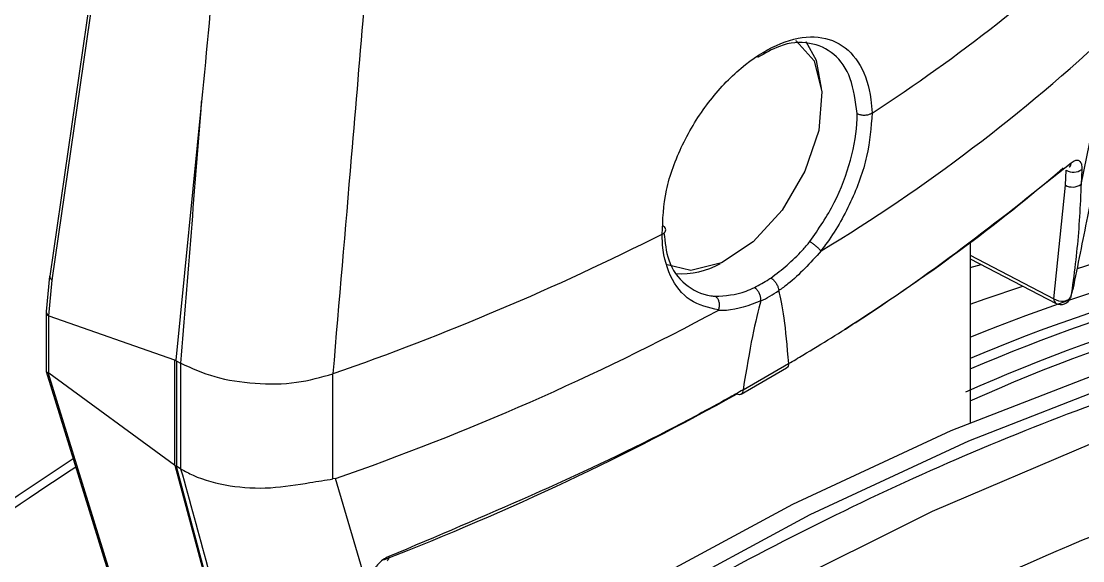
# Model space of a CAD drawing. Extents: x 7 to 113, y 1 to 87.
# Drawn here: x 78.841 to 79.866, y 10.939 to 11.46 of the extents above; entities that cross this region are included whole.
import ezdxf

# ---------------------------------------------------------------- set-up
doc = ezdxf.new("R2010")
doc.units = 0
doc.header["$MEASUREMENT"] = 0
doc.layers.add('OBJECT', color=7, linetype='CONTINUOUS')

msp = doc.modelspace()

# ---------------------------------------------------------------- linework, layer by layer
at = {"layer": 'OBJECT'}
for p, q in [((78.9182, 11.5587), (78.8683, 11.2137)), ((78.8708, 11.2096), (78.9207, 11.5544)), ((79.8644, 11.3022), (79.8949, 11.4514)), ((79.015, 11.3824), (78.99, 11.1324)), ((79.6626, 11.3713), (79.6626, 11.3713)), ((79.8493, 11.3015), (79.85, 11.3159)), ((79.8651, 11.3167), (79.8644, 11.3022)), ((79.8383, 11.1918), (79.8493, 11.3015)), ((79.4599, 11.2542), (79.4599, 11.2542)), ((79.7572, 11.2459), (79.7572, 11.0718)), ((79.7572, 11.234), (79.8383, 11.1918)), ((79.7572, 11.2305), (79.8404, 11.1872)), ((79.7572, 11.222), (79.768, 11.2248)), ((78.8682, 11.2136), (78.8648, 11.1794)), ((78.8674, 11.1754), (78.8708, 11.2096)), ((79.5724, 11.1996), (79.5724, 11.1996)), ((79.8546, 11.1937), (79.8565, 11.2008)), ((79.5552, 11.1897), (79.5552, 11.1897)), ((79.8546, 11.1937), (79.8543, 11.1925)), ((78.8648, 11.1791), (78.8648, 11.1218)), ((78.8675, 11.1753), (78.9889, 11.1327)), ((78.8675, 11.12), (78.8675, 11.1753)), ((78.9889, 11.1327), (78.9889, 11.031)), ((78.9911, 11.1316), (78.9947, 11.1295)), ((78.9911, 11.0296), (78.9911, 11.1316)), ((78.9947, 11.1295), (78.9947, 11.0274)), ((79.536, 11.0995), (79.5799, 11.1249)), ((79.538, 11.1037), (79.582, 11.1291)), ((79.582, 11.1291), (79.582, 11.1291)), ((78.8648, 11.1216), (78.9347, 10.8956)), ((78.9349, 10.8998), (78.8667, 11.1205)), ((78.9889, 11.031), (78.8675, 11.12)), ((79.1419, 11.1193), (79.1421, 11.1194)), ((79.1419, 11.0176), (79.1419, 11.1193)), ((79.538, 11.1037), (79.538, 11.1037)), ((78.9894, 11.0306), (78.9905, 11.0299)), ((79.0397, 10.8428), (78.9894, 11.0306)), ((78.9905, 11.0299), (79.0408, 10.8421)), ((78.9947, 11.0274), (78.9911, 11.0296)), ((79.1443, 11.0181), (79.1419, 11.0176)), ((79.1774, 10.9057), (79.1443, 11.0181))]:
    msp.add_line(p, q, dxfattribs=at)
at = {"layer": 'OBJECT', "flags": 128}
for points in [[(79.5885, 11.4414), (79.5893, 11.4409), (79.6065, 11.4216), (79.6141, 11.3916), (79.6111, 11.3545), (79.5977, 11.3149), (79.5757, 11.2775), (79.5478, 11.2468), (79.5171, 11.2264), (79.4876, 11.219), (79.4635, 11.2248)], [(79.6138, 11.3952), (79.6089, 11.4221), (79.5988, 11.4401)], [(80.74, 11.214), (80.6088, 11.2307), (80.4726, 11.2347), (80.3321, 11.2258), (80.1878, 11.2042), (80.0404, 11.1699), (79.8905, 11.1231), (79.7387, 11.064), (79.5856, 10.9928), (79.4319, 10.9097), (79.2782, 10.8153), (79.1251, 10.7097), (78.9733, 10.5936), (78.8234, 10.4673), (78.676, 10.3314), (78.5317, 10.1865), (78.3912, 10.0331), (78.3515, 9.9875)], [(80.757, 11.2042), (80.6257, 11.2209), (80.4895, 11.2249), (80.349, 11.216), (80.2048, 11.1944), (80.0574, 11.1601), (79.9075, 11.1133), (79.7557, 11.0542), (79.6026, 10.983), (79.4489, 10.8999), (79.2951, 10.8055), (79.142, 10.6999), (78.9902, 10.5838), (78.8403, 10.4575), (78.6929, 10.3216), (78.5487, 10.1767), (78.4082, 10.0233), (78.3515, 9.9578)], [(79.7572, 11.1864), (79.7719, 11.1916), (79.8081, 11.204)], [(78.3515, 9.8754), (78.3665, 9.8935), (78.5061, 10.0536), (78.6499, 10.2054), (78.7972, 10.3483), (78.9476, 10.4817), (79.1002, 10.6049), (79.2545, 10.7175), (79.4098, 10.8189), (79.5655, 10.9088), (79.7208, 10.9866), (79.8751, 11.0522), (80.0277, 11.1053), (80.178, 11.1455), (80.3254, 11.1727), (80.4692, 11.1869), (80.6087, 11.1879), (80.7435, 11.1757), (80.8728, 11.1504)], [(79.8383, 11.1918), (79.8404, 11.1906), (79.8428, 11.1898), (79.8454, 11.1894), (79.8479, 11.1895), (79.8502, 11.19), (79.8522, 11.1909), (79.8537, 11.1922), (79.8546, 11.1937)], [(78.891, 11.037), (78.8377, 11.0017), (78.7712, 10.9557)], [(79.1958, 10.9426), (79.1957, 10.9413), (79.1955, 10.9402), (79.195, 10.9394), (79.1944, 10.9388), (79.1941, 10.9386)]]:
    msp.add_lwpolyline(points, dxfattribs=at)
at = {"layer": 'OBJECT'}
for centre, radius, start, end in [((78.7558, 12.7664), 1.664, 303.0242, 313.2654), ((80.1996, 8.6241), 3.1586, 114.3975, 125.5971), ((78.7258, 12.7009), 1.7111, 301.2479, 313.0955), ((79.8494, 11.3233), 0.00559, 311.5155, 358.4949), ((79.857, 11.3281), 0.014, 240.3053, 305.4982), ((79.8562, 11.3137), 0.014, 240.3047, 305.5012), ((80.3706, 9.6548), 1.6469, 81.2412, 108.0351), ((80.4031, 9.5798), 1.7019, 81.4782, 112.3063), ((80.4256, 9.5517), 1.7177, 81.9245, 112.9005), ((80.436, 9.5412), 1.722, 81.9421, 113.2172), ((78.2835, 13.5845), 2.6103, 289.202, 296.7849), ((80.457, 9.5183), 1.7327, 81.9846, 113.9835), ((80.4675, 9.5097), 1.7352, 81.9947, 114.1653), ((79.4776, 11.2948), 0.0789, 266.4982, 299.2219), ((79.8429, 11.1911), 0.00465, 171.627, 237.1819), ((79.845, 11.1961), 0.01, 242.5349, 338.7646), ((78.3046, 13.4304), 2.5543, 289.1923, 298.2593), ((80.6285, 9.116), 1.994, 90.747, 115.6342), ((81.1316, 7.6272), 4.0722, 123.3411, 133.0546)]:
    msp.add_arc(centre, radius, start, end, dxfattribs=at)
for centre, major_axis, ratio, start_param, end_param in [((77.1827, 8.4917), (1.5893, 16.547), 0.094708, 4.881569, 4.897081), ((77.9813, 11.8612), (2.2222, 0.1551), 0.524922, 5.514953, 5.671362), ((78.8782, 11.2125), (0.00993, -0.00122), 0.518445, 3.130203, 3.940071), ((79.5693, 11.3078), (0.077, 0.1206), 0.545295, 3.86582, 4.036645), ((78.7552, -5.5474), (0.8109, 16.7566), 0.01214, 6.185917, 6.249879), ((78.7552, -5.5474), (0.8109, 16.7566), 0.01214, 0.048934, 0.112896), ((78.8748, 11.1787), (0.01, -0.0005), 0.541019, 3.114567, 3.901656), ((78.8748, 11.2458), (0.0071, 0.0706), 0.099986, 3.091184, 3.117364), ((79.0759, 11.9792), (0.085, 0.847), 0.099986, 3.117364, 3.130453), ((79.0759, 11.9786), (0.0807, 0.8484), 0.104683, 3.080691, 3.093782), ((79.0796, 11.9765), (0.0807, 0.8484), 0.104683, 3.093782, 3.097122), ((78.8748, 11.0935), (-0.0087, 0.027), 0.181828, 6.036358, 6.17696), ((77.9813, 11.8612), (2.2222, 0.1551), 0.524922, 5.250963, 5.4472), ((79.0759, 10.7126), (-0.1046, 0.3236), 0.181828, 6.029841, 6.036358), ((79.0759, 10.7129), (-0.1011, 0.3198), 0.201902, 6.065962, 6.072473), ((79.0796, 10.7107), (-0.1011, 0.3198), 0.201902, 6.061757, 6.065962), ((77.5993, 11.6191), (-1.7697, 5.6286), 0.198355, 4.51127, 4.544961)]:
    msp.add_ellipse(centre, major_axis=major_axis, ratio=ratio, start_param=start_param, end_param=end_param, dxfattribs=at)
for points, knots in [([(79.0703, 11.9986), (79.0698, 11.9936), (79.0677, 11.9687), (79.0588, 11.8643), (79.0416, 11.6635), (79.0246, 11.4834), (79.015, 11.3824)], [0, 0, 0, 0, 0.024148, 0.120739, 0.507103, 1, 1, 1, 1]), ([(79.1421, 11.1194), (79.148, 11.189), (79.1583, 11.3089), (79.1683, 11.4289), (79.1725, 11.4791)], [0, 0, 0, 0, 0.581449, 1, 1, 1, 1]), ([(79.8568, 11.2008), (79.8615, 11.2242), (79.8806, 11.3183), (79.8991, 11.4127), (79.913, 11.4836)], [0, 0, 0, 0, 0.249079, 1, 1, 1, 1]), ([(79.4599, 11.2542), (79.4604, 11.2682), (79.4615, 11.2961), (79.4782, 11.3413), (79.5036, 11.3827), (79.5357, 11.4165), (79.5704, 11.4389), (79.6038, 11.4473), (79.6321, 11.4406), (79.6525, 11.4193), (79.6611, 11.3932), (79.6623, 11.3757), (79.6626, 11.3713)], [0, 0, 0, 0, 0.106547, 0.213092, 0.319763, 0.426916, 0.534499, 0.642267, 0.74996, 0.857311, 0.964156, 1, 1, 1, 1]), ([(79.6482, 11.3707), (79.6466, 11.3826), (79.6435, 11.4064), (79.6268, 11.43), (79.603, 11.4406), (79.5767, 11.4392), (79.5591, 11.4289), (79.552, 11.4248)], [0, 0, 0, 0, 0.2142846, 0.4285801, 0.6426848, 0.8568713, 1, 1, 1, 1]), ([(79.6626, 11.3713), (79.6616, 11.3575), (79.6595, 11.33), (79.6432, 11.2847), (79.6256, 11.2543), (79.6146, 11.2399), (79.613, 11.2379)], [0, 0, 0, 0, 0.315568, 0.631102, 0.947588, 1, 1, 1, 1]), ([(79.6482, 11.3707), (79.6483, 11.3707), (79.649, 11.3703), (79.6506, 11.3697), (79.6535, 11.3692), (79.6569, 11.3693), (79.6602, 11.3699), (79.6618, 11.3708), (79.6626, 11.3713)], [0, 0, 0, 0, 0.032875, 0.166131, 0.374662, 0.583122, 0.791561, 1, 1, 1, 1]), ([(79.6025, 11.247), (79.6109, 11.2592), (79.6276, 11.2837), (79.6432, 11.326), (79.648, 11.355), (79.6482, 11.369), (79.6482, 11.3707)], [0, 0, 0, 0, 0.318291, 0.636578, 0.954854, 1, 1, 1, 1]), ([(79.582, 11.1291), (79.5866, 11.1318), (79.6098, 11.1456), (79.7092, 11.2071), (79.7898, 11.2713), (79.855, 11.3231)], [0, 0, 0, 0, 0.0456532, 0.2282935, 1, 1, 1, 1]), ([(79.8531, 11.3191), (79.8531, 11.3191), (79.8536, 11.3196), (79.8539, 11.3197), (79.8538, 11.3196), (79.8537, 11.3196)], [0, 0, 0, 0, 0.113611, 0.931848, 1, 1, 1, 1]), ([(79.855, 11.3231), (79.8562, 11.324), (79.8587, 11.3258), (79.8619, 11.3259), (79.8642, 11.3239), (79.8652, 11.3204), (79.8651, 11.3177), (79.8651, 11.3167)], [0, 0, 0, 0, 0.2190626, 0.4380204, 0.6592172, 0.8799982, 1, 1, 1, 1]), ([(79.8644, 11.3022), (79.8642, 11.297), (79.8632, 11.271), (79.8604, 11.2344), (79.8561, 11.2042), (79.8546, 11.1937)], [0, 0, 0, 0, 0.139683, 0.698663, 1, 1, 1, 1]), ([(79.4599, 11.2542), (79.4606, 11.2547), (79.4622, 11.2556), (79.4633, 11.2575), (79.4633, 11.2594), (79.4623, 11.261), (79.4612, 11.2619), (79.4606, 11.2623), (79.4604, 11.2624)], [0, 0, 0, 0, 0.208439, 0.416878, 0.625338, 0.833869, 0.967125, 1, 1, 1, 1]), ([(79.5144, 11.1809), (79.5047, 11.1832), (79.4853, 11.1877), (79.4662, 11.2123), (79.4601, 11.2372), (79.4599, 11.2522), (79.4599, 11.2542)], [0, 0, 0, 0, 0.315107, 0.632944, 0.949791, 1, 1, 1, 1]), ([(79.4616, 11.2555), (79.4626, 11.2463), (79.4648, 11.2256), (79.4811, 11.204), (79.4989, 11.1955), (79.5097, 11.1943), (79.511, 11.1942)], [0, 0, 0, 0, 0.269356, 0.609723, 0.95051, 1, 1, 1, 1]), ([(79.5649, 11.2118), (79.5753, 11.22), (79.5885, 11.2302), (79.6001, 11.2442), (79.6025, 11.247)], [0, 0, 0, 0, 0.796377, 1, 1, 1, 1]), ([(79.6134, 11.238), (79.6029, 11.2264), (79.5897, 11.2118), (79.5754, 11.2017), (79.5724, 11.1996)], [0, 0, 0, 0, 0.791837, 1, 1, 1, 1]), ([(79.6025, 11.247), (79.6027, 11.2469), (79.6032, 11.2466), (79.6046, 11.2457), (79.6068, 11.2441), (79.6094, 11.2419), (79.6117, 11.2397), (79.6126, 11.2385), (79.613, 11.2379)], [0, 0, 0, 0, 0.048559, 0.140159, 0.355136, 0.570092, 0.785046, 1, 1, 1, 1]), ([(79.613, 11.2379), (79.613, 11.2379), (79.6131, 11.2378), (79.6132, 11.2378), (79.6133, 11.2379), (79.6134, 11.2379), (79.6134, 11.238)], [0, 0, 0, 0, 0.159853, 0.363916, 0.750553, 1, 1, 1, 1]), ([(80.8022, 11.1802), (80.7273, 11.1927), (80.5774, 11.2178), (80.3339, 11.2065), (80.0805, 11.1598), (79.8187, 11.0733), (79.5525, 10.9504), (79.2849, 10.7924), (79.0194, 10.6003), (78.7597, 10.3769), (78.5355, 10.1561), (78.4039, 10.002), (78.3515, 9.9406)], [0, 0, 0, 0, 0.10339, 0.207109, 0.310498, 0.413888, 0.517607, 0.620996, 0.724386, 0.828105, 0.931495, 1, 1, 1, 1]), ([(79.5489, 11.2026), (79.5536, 11.2051), (79.5589, 11.2079), (79.5642, 11.2114), (79.5649, 11.2118)], [0, 0, 0, 0, 0.886118, 1, 1, 1, 1]), ([(79.5649, 11.2118), (79.5652, 11.2116), (79.5658, 11.2112), (79.5672, 11.2101), (79.569, 11.2082), (79.5708, 11.2054), (79.5721, 11.2023), (79.5723, 11.2005), (79.5724, 11.1996)], [0, 0, 0, 0, 0.101755, 0.160241, 0.370179, 0.580124, 0.79006, 1, 1, 1, 1]), ([(79.511, 11.1942), (79.5208, 11.1947), (79.533, 11.1954), (79.5462, 11.2014), (79.5489, 11.2026)], [0, 0, 0, 0, 0.796377, 1, 1, 1, 1]), ([(79.5552, 11.1897), (79.5552, 11.1907), (79.5553, 11.1926), (79.5543, 11.1959), (79.5528, 11.1989), (79.5512, 11.2008), (79.5498, 11.202), (79.5492, 11.2023), (79.5489, 11.2026)], [0, 0, 0, 0, 0.20994, 0.419876, 0.629821, 0.839759, 0.898245, 1, 1, 1, 1]), ([(79.5144, 11.1809), (79.5147, 11.182), (79.5154, 11.1841), (79.5152, 11.1876), (79.5143, 11.1907), (79.5129, 11.1927), (79.5117, 11.1938), (79.5112, 11.1941), (79.511, 11.1942)], [0, 0, 0, 0, 0.214954, 0.429908, 0.644864, 0.859841, 0.951441, 1, 1, 1, 1]), ([(79.5552, 11.1897), (79.5438, 11.1854), (79.5294, 11.18), (79.5166, 11.1805), (79.514, 11.1805)], [0, 0, 0, 0, 0.79181, 1, 1, 1, 1]), ([(79.514, 11.1805), (79.514, 11.1806), (79.5141, 11.1806), (79.5143, 11.1807), (79.5144, 11.1809), (79.5144, 11.1809), (79.5144, 11.1809)], [0, 0, 0, 0, 0.344886, 0.69197, 0.859659, 1, 1, 1, 1]), ([(78.995, 11.1294), (79.0055, 11.1246), (79.0265, 11.1152), (79.0664, 11.109), (79.1068, 11.1093), (79.1304, 11.116), (79.1419, 11.1193)], [0, 0, 0, 0, 0.253584, 0.507165, 0.760848, 1, 1, 1, 1]), ([(79.582, 11.1291), (79.5819, 11.1282), (79.5816, 11.1266), (79.5807, 11.1252), (79.58, 11.125), (79.5799, 11.125)], [0, 0, 0, 0, 0.461523, 0.923057, 1, 1, 1, 1]), ([(78.8649, 11.1217), (78.8649, 11.1217), (78.8647, 11.1215), (78.8654, 11.1209), (78.8663, 11.1206), (78.8667, 11.1205)], [0, 0, 0, 0, 0.116965, 0.672334, 1, 1, 1, 1]), ([(79.538, 11.1037), (79.5332, 11.101), (79.5093, 11.0876), (79.4021, 11.0298), (79.288, 10.9816), (79.1958, 10.9426)], [0, 0, 0, 0, 0.0456532, 0.2282935, 1, 1, 1, 1]), ([(79.538, 11.1037), (79.5379, 11.1028), (79.5377, 11.1011), (79.5363, 11.0995), (79.5345, 11.0989), (79.5328, 11.0992), (79.5319, 11.0996), (79.5316, 11.0997)], [0, 0, 0, 0, 0.2359137, 0.4718336, 0.7077527, 0.9254093, 1, 1, 1, 1]), ([(78.9951, 11.0272), (78.9989, 11.0252), (79.0126, 11.0177), (79.0416, 11.0099), (79.0811, 11.0077), (79.116, 11.0136), (79.1346, 11.0165), (79.1419, 11.0176)], [0, 0, 0, 0, 0.097508, 0.351331, 0.599304, 0.843154, 1, 1, 1, 1]), ([(79.1958, 10.9426), (79.1939, 10.9417), (79.19, 10.9398), (79.1847, 10.9349), (79.1806, 10.9292), (79.1785, 10.924), (79.1782, 10.9211), (79.1781, 10.9201)], [0, 0, 0, 0, 0.2190626, 0.4380204, 0.6592172, 0.8799982, 1, 1, 1, 1])]:
    msp.add_open_spline(points, degree=3, knots=knots, dxfattribs=at)

doc.saveas('drawing.dxf')
